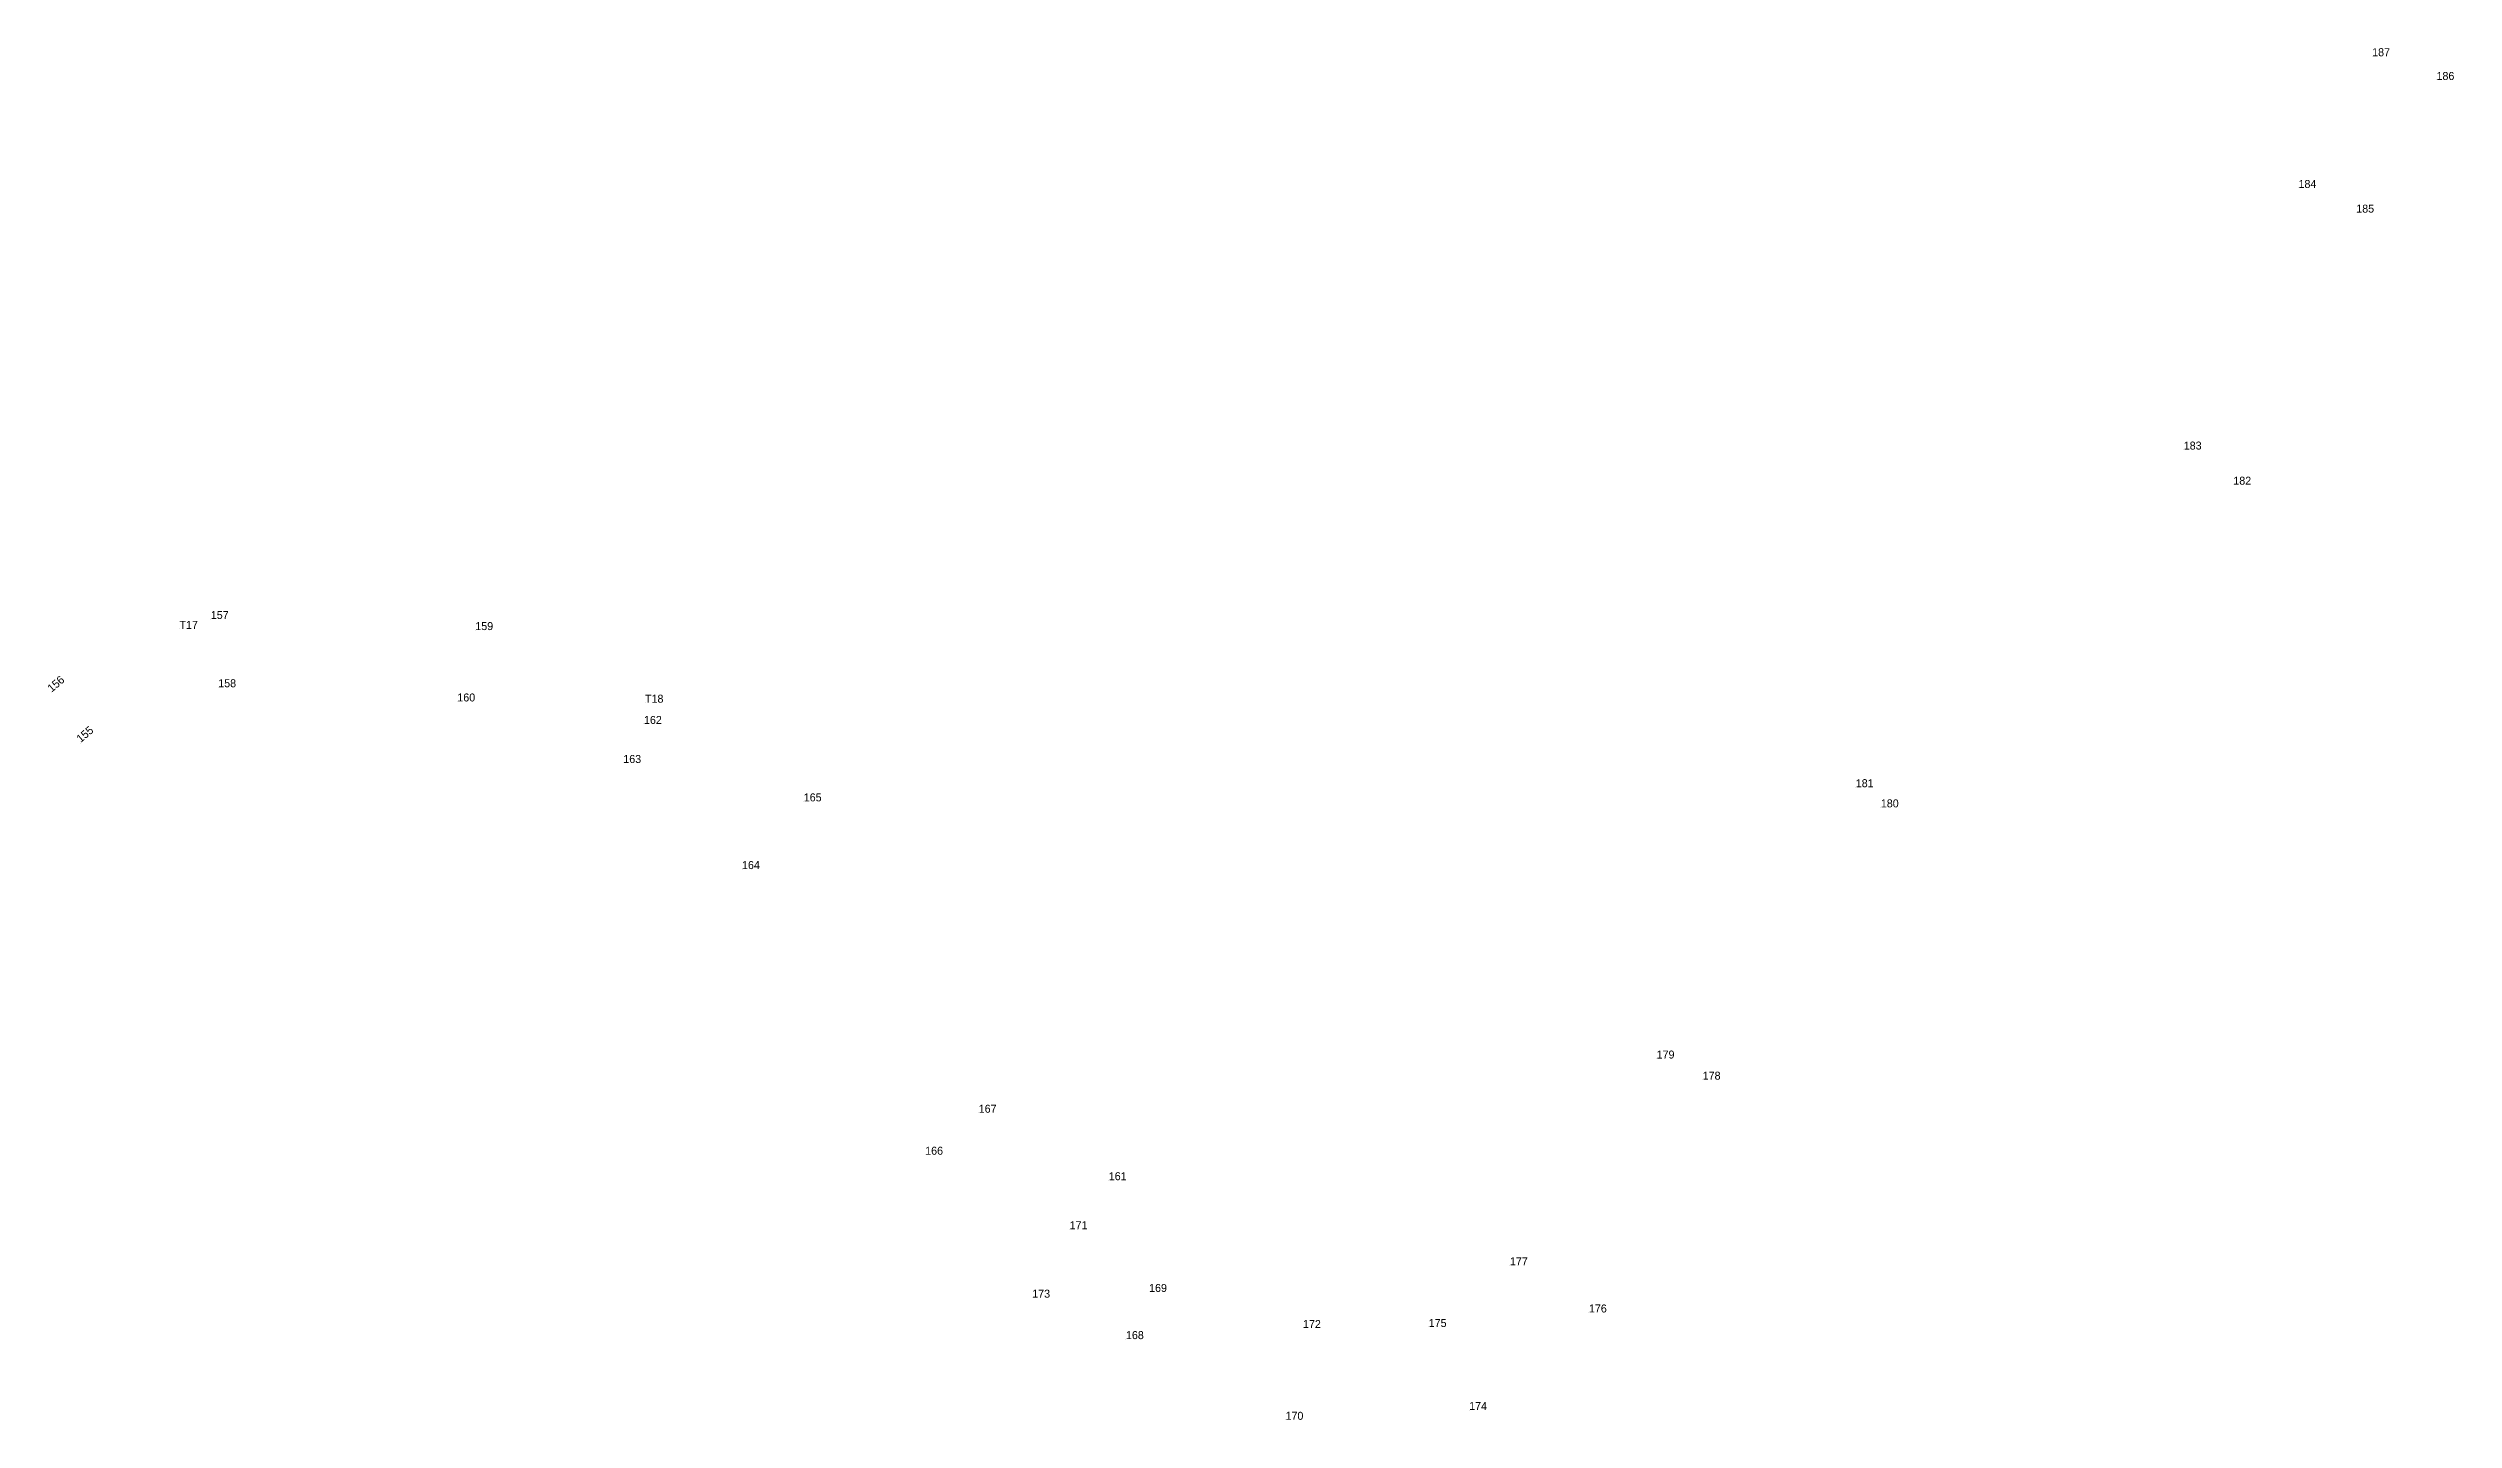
# Model space of a CAD drawing. Extents: x 554259 to 558738, y 1849029 to 1849981.
# Drawn here: x 558197 to 558738, y 1849079 to 1849387 of the extents above; entities that cross this region are included whole.
import ezdxf

# ---------------------------------------------------------------- set-up
doc = ezdxf.new("R2010")
doc.units = 0
doc.layers.add('Level 12', color=7, linetype='Continuous')
doc.layers.add('Level 7', color=7, linetype='Continuous')

msp = doc.modelspace()

# ---------------------------------------------------------------- linework, layer by layer
at = {"layer": 'Level 7'}
for p, q in [((558720.11, 1849385.35), (558720.11, 1849385.35)), ((558734.58, 1849380), (558734.58, 1849380)), ((558703.54, 1849355.7), (558703.54, 1849355.7)), ((558716.53, 1849350.15), (558716.53, 1849350.15)), ((558677.73, 1849296.84), (558677.73, 1849296.84)), ((558688.88, 1849288.94), (558688.88, 1849288.94)), ((558226.92, 1849256.49), (558226.92, 1849256.49)), ((558233.97, 1849258.72), (558233.97, 1849258.72)), ((558293.46, 1849256.23), (558293.46, 1849256.23)), ((558198.19, 1849242.15), (558198.19, 1849242.15)), ((558235.64, 1849243.37), (558235.64, 1849243.37)), ((558289.41, 1849240.17), (558289.41, 1849240.17)), ((558331.4, 1849235.11), (558331.4, 1849235.11)), ((558331.63, 1849239.89), (558331.63, 1849239.89)), ((558204.7, 1849230.81), (558204.7, 1849230.81)), ((558326.75, 1849226.33), (558326.75, 1849226.33)), ((558603.96, 1849220.88), (558603.96, 1849220.88)), ((558367.34, 1849217.69), (558367.34, 1849217.69)), ((558609.6, 1849216.34), (558609.6, 1849216.34)), ((558353.45, 1849202.47), (558353.45, 1849202.47)), ((558559.17, 1849159.83), (558559.17, 1849159.83)), ((558569.53, 1849155.07), (558569.53, 1849155.07)), ((558406.69, 1849147.64), (558406.69, 1849147.64)), ((558394.65, 1849138.19), (558394.65, 1849138.19)), ((558435.94, 1849132.46), (558435.94, 1849132.46)), ((558427.14, 1849121.44), (558427.14, 1849121.44)), ((558526.18, 1849113.31), (558526.18, 1849113.31)), ((558418.73, 1849106.03), (558418.73, 1849106.03)), ((558445.01, 1849107.32), (558445.01, 1849107.32)), ((558507.91, 1849099.44), (558507.91, 1849099.44)), ((558543.94, 1849102.7), (558543.94, 1849102.7)), ((558439.81, 1849096.71), (558439.81, 1849096.71)), ((558479.63, 1849099.21), (558479.63, 1849099.21)), ((558475.7, 1849078.56), (558475.7, 1849078.56)), ((558517, 1849080.76), (558517, 1849080.76))]:
    msp.add_line(p, q, dxfattribs=at)

# ---------------------------------------------------------------- texts
at = {"layer": 'Level 12'}
for s, p in [('187', (558720.11, 1849385.34)), ('186', (558734.58, 1849380)), ('184', (558703.54, 1849355.7)), ('185', (558716.53, 1849350.15)), ('183', (558677.73, 1849296.84)), ('182', (558688.88, 1849288.94)), ('T17', (558226.92, 1849256.49)), ('157', (558233.97, 1849258.72)), ('159', (558293.46, 1849256.23)), ('158', (558235.64, 1849243.37)), ('160', (558289.42, 1849240.17)), ('T18', (558331.63, 1849239.89)), ('162', (558331.4, 1849235.11)), ('163', (558326.75, 1849226.33)), ('165', (558367.34, 1849217.69)), ('181', (558603.96, 1849220.88)), ('180', (558609.6, 1849216.34)), ('164', (558353.45, 1849202.46)), ('179', (558559.17, 1849159.83)), ('178', (558569.53, 1849155.08)), ('167', (558406.69, 1849147.64)), ('166', (558394.65, 1849138.19)), ('161', (558435.94, 1849132.46)), ('171', (558427.14, 1849121.44)), ('177', (558526.18, 1849113.31)), ('173', (558418.73, 1849106.03)), ('169', (558445.01, 1849107.32)), ('172', (558479.63, 1849099.21)), ('175', (558507.91, 1849099.44)), ('176', (558543.94, 1849102.7)), ('168', (558439.81, 1849096.71)), ('170', (558475.7, 1849078.56)), ('174', (558517, 1849080.76))]:
    msp.add_text(s, height=1.8, dxfattribs=at).set_placement(p)
for s, p in [('156', (558198.18, 1849242.15)), ('155', (558204.7, 1849230.81))]:
    msp.add_text(s, height=1.8, rotation=40.5268, dxfattribs=at).set_placement(p)

doc.saveas('drawing.dxf')
